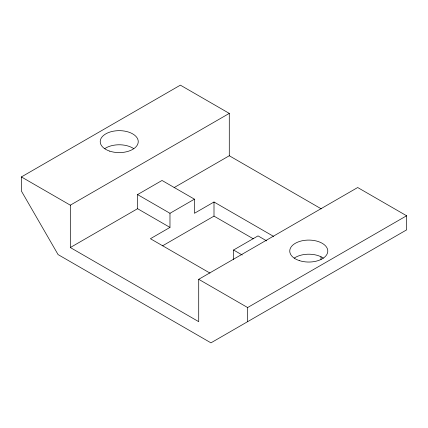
<?xml version="1.0" encoding="UTF-8"?>
<svg xmlns="http://www.w3.org/2000/svg" width="428" height="428" viewBox="0 0 428 428"><rect width="100%" height="100%" fill="white"/><g stroke="black" fill="none" stroke-linecap="round" stroke-linejoin="round"><path stroke-width="0.64" d="M229.285 113.393L70.315 205.173L70.315 247.534L198.715 321.669L198.715 279.307L357.685 187.523L406.6 215.766L406.6 229.884L210.945 342.849L58.085 254.596L21.4 191.054L21.4 176.935L180.37 85.151L229.285 113.393L229.285 155.755L321.246 208.848M70.315 247.534L137.57 208.704L137.57 194.585L162.03 180.466L194.435 199.175L194.435 213.294L214 202L273.54 236.374M174.1 187.614L229.285 155.755M137.57 194.585L169.975 213.294L194.435 199.175M169.975 213.294L169.975 227.412L150.41 238.712L209.955 273.085M162.549 245.822L214 216.119L253.312 238.813M233.565 259.636L233.565 250.006L258.025 235.887L266.703 240.9M198.715 279.307L247.63 307.545L406.6 215.766M233.565 250.006L242.248 255.018M137.57 208.704L169.975 227.412M21.4 176.935L70.315 205.173M321 256.8L321 259.448M247.63 307.545L247.63 321.669M214 202L214 216.119M294.202 258.121A19.025 10.984 0 0 1 323.343 258.121M104.657 148.693A19.025 10.984 0 0 1 133.798 148.693M109.718 151.143A19.025 10.984 0 0 0 138.249 141.636A19.025 10.984 0 0 0 109.718 132.124A19.025 10.984 0 0 0 109.718 151.143M299.258 260.577A19.025 10.984 0 0 0 327.795 251.065A19.025 10.984 0 0 0 299.258 241.553A19.025 10.984 0 0 0 299.258 260.577"/></g></svg>
